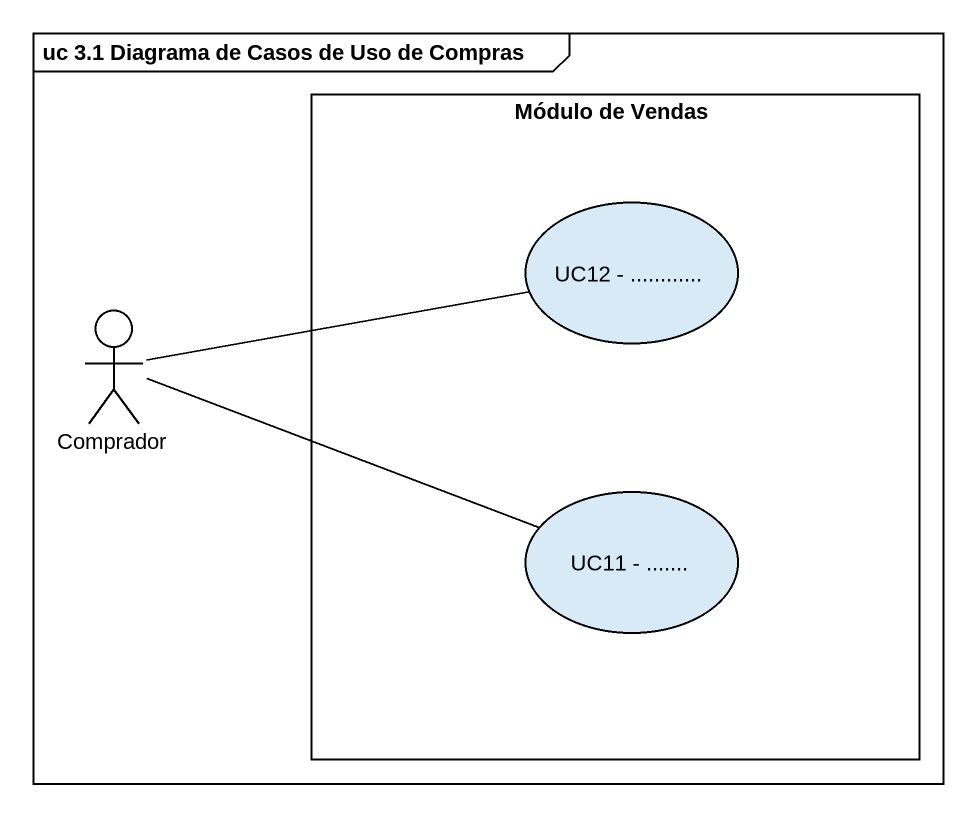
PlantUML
@startuml
mainframe uc 3.1 Diagrama de Casos de Uso de Compras
rectangle "Módulo de Vendas" as Módulo_de_Vendas {
  usecase "UC12 - ............" as UC12
  usecase "UC11 - ......." as UC11
}
actor Comprador
Comprador -right- UC12
Comprador -right- UC11
@enduml
